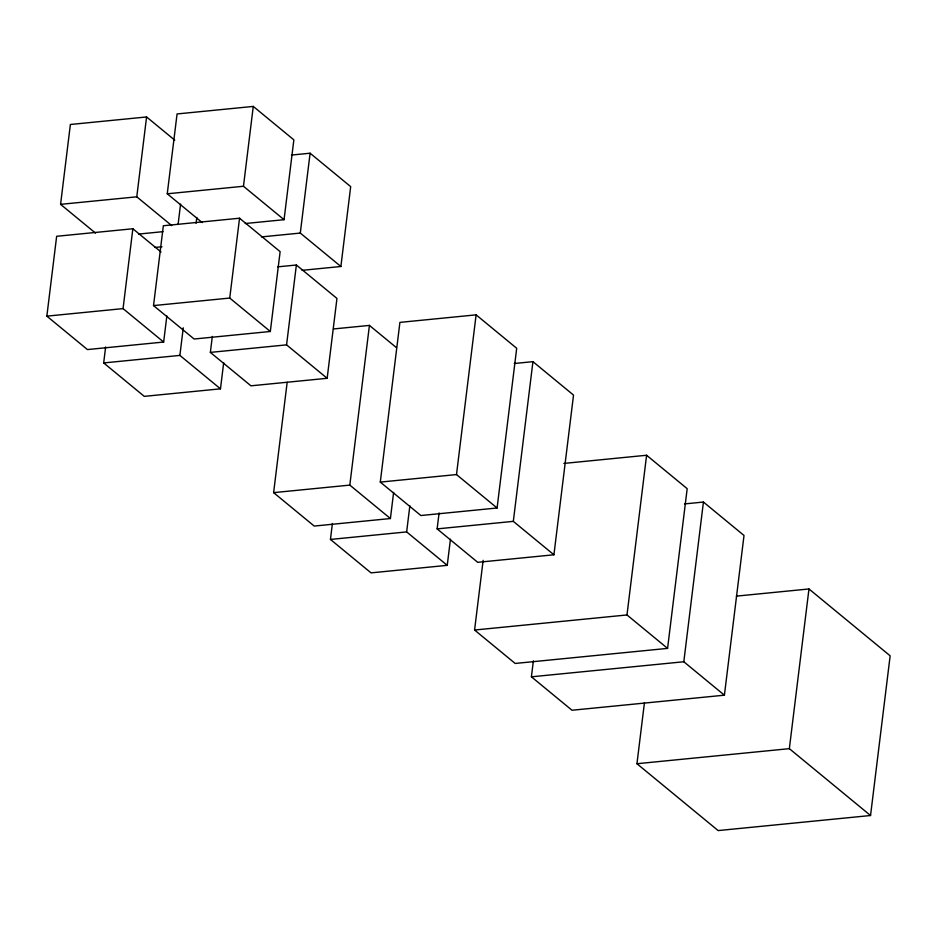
<?xml version="1.0" encoding="UTF-8"?>
<svg xmlns="http://www.w3.org/2000/svg" width="937" height="937" viewBox="0 0 937 937"><rect width="100%" height="100%" fill="white"/><g stroke="black" fill="none" stroke-linecap="round" stroke-linejoin="round"><path stroke-width="1.41" d="M166.856 315.898L163.647 342.04L87.446 349.571L46.85 316.144L56.653 236.288L132.855 228.757L161.047 251.971M95.527 233.126L60.577 204.348L70.38 124.492L146.582 116.961L174.774 140.175M223.685 362.701L220.476 388.832L144.275 396.363L103.679 362.935L105.635 346.971M163.647 342.04L123.052 308.613L132.855 228.757M171.729 225.594L136.779 196.817L146.582 116.961M153.527 305.591L163.343 225.747L239.544 218.216L280.128 251.643L270.325 331.487L194.123 339.018L153.527 305.591L229.741 298.06L270.325 331.487M202.216 222.584L167.255 193.795L177.07 113.951L253.271 106.42L293.855 139.847L284.052 219.691L245.236 223.533M178.089 224.435L180.583 204.102M220.476 388.832L179.881 355.404L183.265 327.821M196.102 223.287L196.817 217.478M277.68 266.858L296.373 265.007L336.957 298.435L327.154 378.29L250.952 385.821L210.356 352.394L212.324 336.418M229.741 298.06L239.544 218.216M284.052 219.691L243.468 186.264L253.271 106.42M327.154 378.29L286.57 344.863L296.373 265.007M310.1 153.211L350.684 186.639L340.881 266.495L300.297 233.067L310.1 153.211L291.407 155.062M393.622 492.405L390.413 518.536L314.211 526.067L273.616 492.639L287.167 382.296M450.451 539.197L447.242 565.339L371.04 572.87L330.445 539.443L332.401 523.467M390.413 518.536L349.817 485.108L369.424 325.408L333.478 328.957M380.293 482.098L399.912 322.387L476.113 314.855L516.697 348.283L497.09 507.995L420.889 515.526L380.293 482.098L456.495 474.567L497.09 507.995M447.242 565.339L406.646 531.911L409.856 505.769M514.249 363.509L532.942 361.659L573.526 395.086L553.919 554.786L477.718 562.317L437.122 528.89L439.09 512.926M456.495 474.567L476.113 314.855M563.863 463.428L646.6 455.253L687.184 488.681L667.577 648.381L515.174 663.455L474.579 630.027L483.141 560.338M553.919 554.786L513.324 521.359L532.942 361.659M684.56 503.919L703.429 502.045L744.013 535.472L724.406 695.184L572.003 710.246L531.408 676.819L533.376 660.854M667.577 648.381L626.982 614.953L646.6 455.253M736.388 596.131L808.971 588.963L890.15 655.818L870.543 815.518L718.14 830.58L636.949 763.725L644.433 702.75M724.406 695.184L683.811 661.756L703.429 502.045M870.543 815.518L789.352 748.663L808.971 588.963M60.577 204.348L136.779 196.817M167.255 193.795L243.468 186.264M138.547 234.074L162.991 231.662M154.792 247.45L161.972 246.736M261.47 236.909L300.297 233.067M302.065 270.336L340.881 266.495M46.85 316.144L123.052 308.613M103.679 362.935L179.881 355.404M210.356 352.394L286.57 344.863M273.616 492.639L349.817 485.108M330.445 539.443L406.646 531.911M437.122 528.89L513.324 521.359M474.579 630.027L626.982 614.953M531.408 676.819L683.811 661.756M636.949 763.725L789.352 748.663M369.424 325.408L396.492 347.686"/></g></svg>
